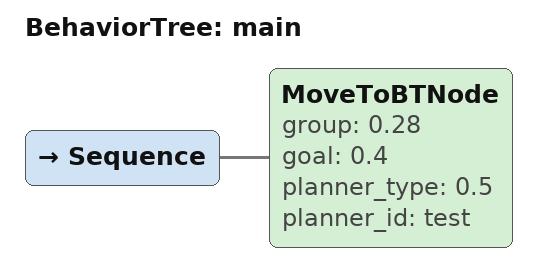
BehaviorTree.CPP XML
<?xml version="1.0" encoding="UTF-8"?>
<root BTCPP_format="4"
      main_tree_to_execute="main">
  <BehaviorTree ID="main">
    <Sequence>
            <MoveToBTNode group="0.28"
               goal="0.4"
               planner_type="0.5"
               planner_id="test"/>
    </Sequence>
  </BehaviorTree>
</root>
